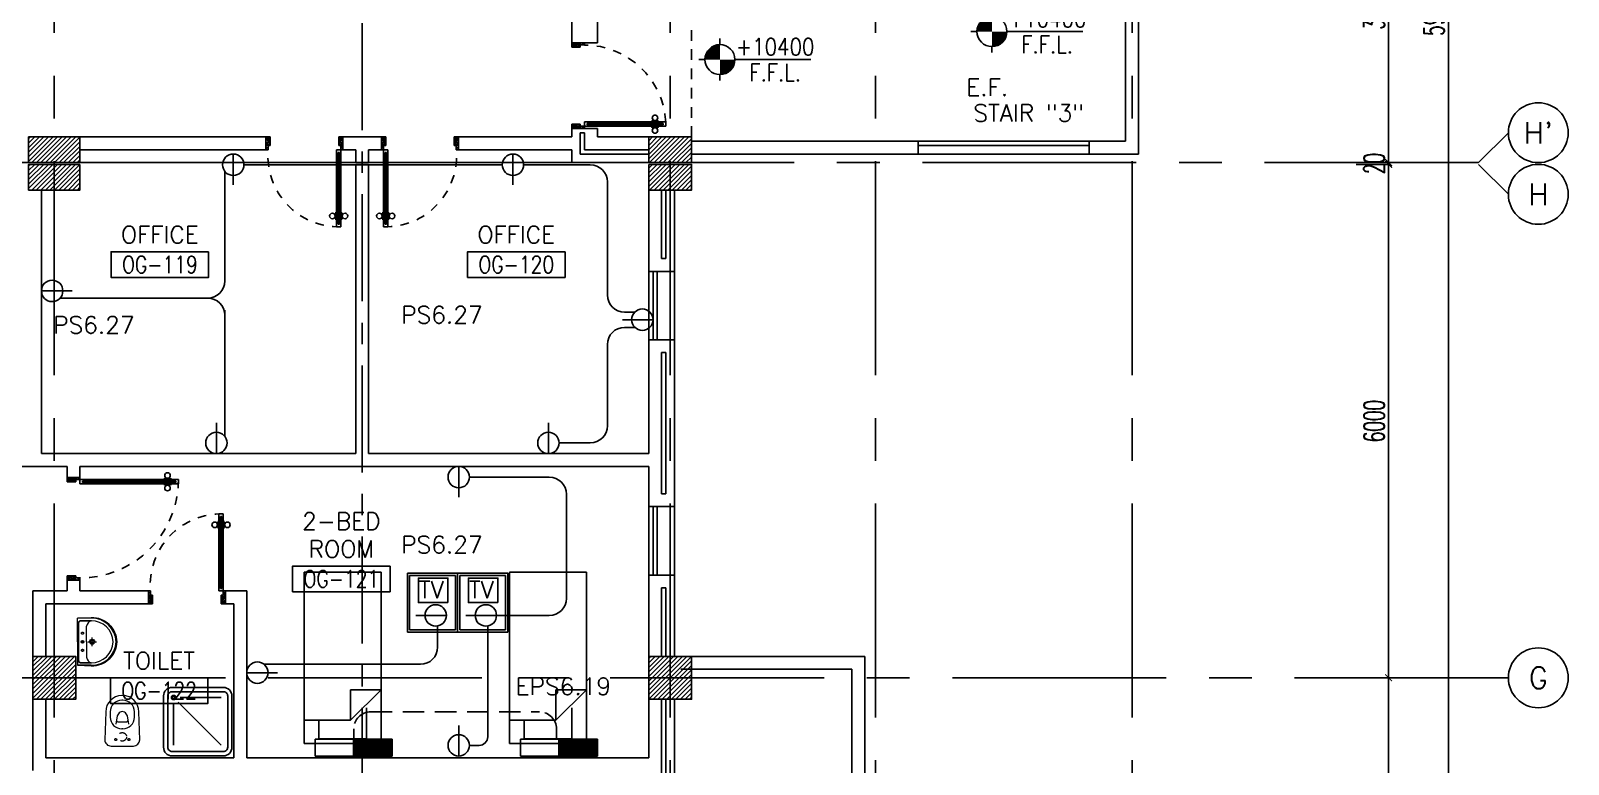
# Model space of a CAD drawing. Extents: x 0 to 93, y -1.5 to 78.
# Drawn here: x 75 to 92.97, y 25.99 to 34.56 of the extents above; entities that cross this region are included whole.
import ezdxf
from ezdxf.enums import TextEntityAlignment as Align

# ---------------------------------------------------------------- set-up
doc = ezdxf.new("R2010")
doc.units = 0
doc.header["$MEASUREMENT"] = 0
doc.header["$PDMODE"] = 34
for name, pattern in [('CENTER', [2, 1.25, -0.25, 0.25, -0.25]), ('CENTERX2', [4, 2.5, -0.5, 0.5, -0.5]), ('DASHED', [0.75, 0.5, -0.25]), ('HIDDEN', [0.375, 0.25, -0.125]), ('HIDDEN2', [0.1875, 0.125, -0.0625])]:
    doc.linetypes.add(name, pattern=pattern)
doc.layers.get('0').update_dxf_attribs({"color": 11, "linetype": 'CONTINUOUS'})
doc.layers.get('DEFPOINTS').update_dxf_attribs({"color": 11, "linetype": 'CONTINUOUS'})
for name, color, linetype in [('AX-CR', 11, 'CONTINUOUS'), ('AX-DIM', 11, 'CONTINUOUS'), ('AX-TXT', 11, 'CONTINUOUS'), ('AXES', 11, 'CENTERX2'), ('AXES1', 11, 'CENTER'), ('COL', 11, 'CONTINUOUS'), ('DOOR', 11, 'CONTINUOUS'), ('E-CLINE', 4, 'CONTINUOUS'), ('E-HLINE', 4, 'HIDDEN'), ('E-SOCKETS', 4, 'CONTINUOUS'), ('E-TEXT', 4, 'CONTINUOUS'), ('EJ', 11, 'CONTINUOUS'), ('FIX', 11, 'CONTINUOUS'), ('FUR', 11, 'CONTINUOUS'), ('HAT', 11, 'CONTINUOUS'), ('INSUL', 11, 'CONTINUOUS'), ('LEV-PL', 11, 'CONTINUOUS'), ('PROJ-L', 11, 'CONTINUOUS'), ('RM-BOX', 11, 'CONTINUOUS'), ('RM-NAME', 11, 'CONTINUOUS'), ('RM-NO', 11, 'CONTINUOUS'), ('ROOF', 11, 'CONTINUOUS'), ('STR', 11, 'CONTINUOUS'), ('WALL', 11, 'CONTINUOUS'), ('WIN', 11, 'CONTINUOUS')]:
    doc.layers.add(name, color=color, linetype=linetype)
doc.styles.add('ROMANS', font='ROMANS.shx', dxfattribs={"width": 0.6})
doc.styles.add('S', font='ROMANS.SHX')
doc.dimstyles.new('DIM-OUT', dxfattribs={"dimscale": 0, "dimtxt": 0.24, "dimasz": 0.08, "dimexe": 0.02, "dimexo": 0.02, "dimgap": 0.05, "dimtad": 1, "dimdec": 0, "dimlfac": 1000, "dimzin": 0, "dimdsep": 46, "dimtxsty": 'ROMANS', "dimblk1": 'ARCHTICK', "dimblk2": 'ARCHTICK', "dimsah": 1, "dimcen": 0.01, "dimdle": 0.08, "dimclrd": 7, "dimclre": 7, "dimclrt": 2, "dimadec": 0, "dimazin": 0, "dimtp": 2, "dimtm": 2, "dimtfac": 0.114286, "dimtdec": 0, "dimtix": 1, "dimtmove": 2, "dimatfit": 3, "dimldrblk": 'ARCHTICK', "dimfxl": 0, "dimtolj": 1, "dimtzin": 0, "dimarcsym": 0})

# ---------------------------------------------------------------- blocks, each defined once
blk = doc.blocks.new('_ARCHTICK')
at = {"color": 0, "linetype": 'ByBlock', "const_width": 0.15}
blk.add_lwpolyline([(-0.5, -0.5), (0.5, 0.5)], dxfattribs=at)
blk = doc.blocks.new('*D173')
at = {"layer": 'AX-DIM', "color": 7, "lineweight": -2}
for p, q in [((90.872, 33.02), (90.872, 33.1)), ((90.492, 33.02), (90.892, 33.02)), ((90.492, 33), (90.892, 33)), ((90.872, 33.02), (90.872, 33)), ((90.872, 33), (90.872, 32.92))]:
    blk.add_line(p, q, dxfattribs=at)
at = {"layer": 'DEFPOINTS', "color": 0}
for p in [(90.472, 33.02), (90.472, 33), (90.872, 33)]:
    blk.add_point(p, dxfattribs=at)
at = {"layer": 'AX-DIM', "color": 7, "lineweight": -2, "xscale": 0.08, "yscale": 0.08, "zscale": 0.08}
for p, rotation in [((90.872, 33.02), 270), ((90.872, 33), 90)]:
    blk.add_blockref('_ARCHTICK', p, dxfattribs=dict(at, rotation=rotation))
at = {"layer": 'AX-DIM', "color": 2, "insert": (90.702, 33.01), "char_height": 0.24, "attachment_point": 5, "rotation": 90, "style": 'ROMANS'}
blk.add_mtext('\\A1;20', dxfattribs=at)
blk = doc.blocks.new('*D172')
at = {"layer": 'AX-DIM', "color": 7, "lineweight": -2}
for p, q in [((90.872, 36.7), (90.872, 32.94)), ((90.492, 36.62), (90.892, 36.62)), ((90.492, 33.02), (90.892, 33.02))]:
    blk.add_line(p, q, dxfattribs=at)
at = {"layer": 'DEFPOINTS', "color": 0}
for p in [(90.472, 36.62), (90.472, 33.02), (90.872, 33.02)]:
    blk.add_point(p, dxfattribs=at)
at = {"layer": 'AX-DIM', "color": 7, "lineweight": -2, "xscale": 0.08, "yscale": 0.08, "zscale": 0.08}
for p, rotation in [((90.872, 36.62), 90), ((90.872, 33.02), 270)]:
    blk.add_blockref('_ARCHTICK', p, dxfattribs=dict(at, rotation=rotation))
at = {"layer": 'AX-DIM', "color": 2, "insert": (90.702, 34.82), "char_height": 0.24, "attachment_point": 5, "rotation": 90, "style": 'ROMANS'}
blk.add_mtext('\\A1;3600', dxfattribs=at)
blk = doc.blocks.new('*D171')
at = {"layer": 'AX-DIM', "color": 7, "lineweight": -2}
for p, q in [((90.872, 33.08), (90.872, 26.92)), ((90.492, 33), (90.892, 33)), ((90.492, 27), (90.892, 27))]:
    blk.add_line(p, q, dxfattribs=at)
at = {"layer": 'DEFPOINTS', "color": 0}
for p in [(90.472, 33), (90.472, 27), (90.872, 27)]:
    blk.add_point(p, dxfattribs=at)
at = {"layer": 'AX-DIM', "color": 7, "lineweight": -2, "xscale": 0.08, "yscale": 0.08, "zscale": 0.08}
for p, rotation in [((90.872, 33), 90), ((90.872, 27), 270)]:
    blk.add_blockref('_ARCHTICK', p, dxfattribs=dict(at, rotation=rotation))
at = {"layer": 'AX-DIM', "color": 2, "insert": (90.702, 30), "char_height": 0.24, "attachment_point": 5, "rotation": 90, "style": 'ROMANS'}
blk.add_mtext('\\A1;6000', dxfattribs=at)
blk = doc.blocks.new('*D168')
at = {"layer": 'AX-DIM', "color": 7, "lineweight": -2}
for p, q in [((90.492, 27), (90.892, 27)), ((90.872, 27.08), (90.872, 19.72)), ((90.492, 19.8), (90.892, 19.8))]:
    blk.add_line(p, q, dxfattribs=at)
at = {"layer": 'DEFPOINTS', "color": 0}
for p in [(90.472, 27), (90.472, 19.8), (90.872, 19.8)]:
    blk.add_point(p, dxfattribs=at)
at = {"layer": 'AX-DIM', "color": 7, "lineweight": -2, "xscale": 0.08, "yscale": 0.08, "zscale": 0.08}
for p, rotation in [((90.872, 27), 90), ((90.872, 19.8), 270)]:
    blk.add_blockref('_ARCHTICK', p, dxfattribs=dict(at, rotation=rotation))
at = {"layer": 'AX-DIM', "color": 2, "insert": (90.702, 23.4), "char_height": 0.24, "attachment_point": 5, "rotation": 90, "style": 'ROMANS'}
blk.add_mtext('\\A1;7200', dxfattribs=at)
blk = doc.blocks.new('*D162')
at = {"layer": 'AX-DIM', "color": 7, "lineweight": -2}
for p, q in [((91.572, 64.55), (91.572, 5.07)), ((82.742, 64.47), (91.592, 64.47)), ((82.742, 5.15), (91.592, 5.15))]:
    blk.add_line(p, q, dxfattribs=at)
at = {"layer": 'DEFPOINTS', "color": 0}
for p in [(82.722, 64.47), (82.722, 5.15), (91.572, 5.15)]:
    blk.add_point(p, dxfattribs=at)
at = {"layer": 'AX-DIM', "color": 7, "lineweight": -2, "xscale": 0.08, "yscale": 0.08, "zscale": 0.08}
for p, rotation in [((91.572, 64.47), 90), ((91.572, 5.15), 270)]:
    blk.add_blockref('_ARCHTICK', p, dxfattribs=dict(at, rotation=rotation))
at = {"layer": 'AX-DIM', "color": 2, "insert": (91.402, 34.81), "char_height": 0.24, "attachment_point": 5, "rotation": 90, "style": 'ROMANS'}
blk.add_mtext('\\A1;59320', dxfattribs=at)
blk = doc.blocks.new('LEV1')
at = {"layer": 'LEV-PL'}
for p, q in [((0, 245), (0, 175)), ((-175, 0), (-245, 0)), ((175, 0), (1061, 0)), ((0, -175), (0, -245))]:
    blk.add_line(p, q, dxfattribs=at)
at = {"layer": 'LEV-PL', "const_width": 175}
for points in [[(-88, 0, -0.414214), (0, 88, -1)], [(88, 0, -0.414214), (0, -88, -1)]]:
    blk.add_lwpolyline(points, format="xyb", dxfattribs=at)
at = {"layer": 'LEV-PL'}
blk.add_circle((0, 0), 175, dxfattribs=at)
at = {"layer": 'LEV-PL', "color": 4, "style": 'S', "width": 0.85}
for tag, p in [('+0000', (646, 50)), ('F.F.L.', (646, -250))]:
    blk.add_attdef(tag, text='', height=200, dxfattribs=at).set_placement(p, align=Align.CENTER)
blk = doc.blocks.new('SHR1')
at = {"layer": 'FIX'}
for p, q in [((-196, 196), (-700, 700)), ((-143, 218), (-143, 700)), ((-218, 143), (-700, 143))]:
    blk.add_line(p, q, dxfattribs=at)
for points in [[(-825, 125), (-825, 725, -0.414214), (-725, 825), (-125, 825, -0.414214), (-25, 725), (-25, 125, -0.414214), (-125, 25), (-725, 25, -0.414214)], [(-775, 125), (-775, 725, -0.414214), (-725, 775), (-125, 775, -0.414214), (-75, 725), (-75, 125, -0.414214), (-125, 75), (-725, 75, -0.414214)]]:
    blk.add_lwpolyline(points, format="xyb", close=True, dxfattribs=at)
for radius in [25, 15]:
    blk.add_circle((-143, 143), radius, dxfattribs=at)
blk = doc.blocks.new('WC1')
at = {"layer": 'FIX', "lineweight": 20}
for p, q in [((-210, 204), (-538, 194)), ((-727, 5), (-727, -5)), ((-674, 5), (-674, -5)), ((-534, 24), (-540, 0)), ((-540, 0), (-534, -24)), ((-475, 141), (-538, 141)), ((-395, 76), (-490, 60)), ((-339, 5), (-339, -5)), ((-137, 0), (-137, 131)), ((-137, -131), (-137, 0)), ((-538, -141), (-475, -141)), ((-490, -60), (-395, -76)), ((-538, -194), (-210, -204)), ((-213, -204), (-210, -204))]:
    blk.add_line(p, q, dxfattribs=at)
at = {"layer": 'FIX', "linetype": 'Continuous', "lineweight": 20}
blk.add_line((-420, -47), (-420, 45), dxfattribs=at)
at = {"layer": 'FIX', "linetype": 'HIDDEN2', "lineweight": 20, "ltscale": 0.3}
blk.add_circle((-245, 0), 49.8, dxfattribs=at)
at = {"layer": 'FIX', "linetype": 'HIDDEN', "lineweight": 20, "ltscale": 0.05}
for centre in [(-213, 78), (-213, -77)]:
    blk.add_circle(centre, 11.6, dxfattribs=at)
at = {"layer": 'FIX', "lineweight": 20}
for centre, radius, start, end in [((-538, 5), 189, 90, 180), ((-210, 131), 73, 360, 90), ((-538, 5), 136, 90, 180), ((-473, -7), 68.2, 128.9242, 152.8468), ((-464, -18), 82, 108.496, 128.9242), ((-475, 5), 136, 360, 90), ((-538, -5), 189, 180, 270), ((-538, -5), 136, 180, 270), ((-473, 7), 68.2, 207.1532, 231.0758), ((-464, 18), 82, 231.0758, 251.504), ((-475, -5), 136, 270, 0), ((-210, -131), 73, 270, 0)]:
    blk.add_arc(centre, radius, start, end, dxfattribs=at)
at = {"layer": 'FIX', "linetype": 'Continuous', "lineweight": 20}
for centre, start, end in [((-443, 46), 357.6662, 91.6121), ((-442, -46), 268.3879, 2.3338)]:
    blk.add_arc(centre, 22.3, start, end, dxfattribs=at)
blk = doc.blocks.new('LAV1')
at = {"layer": 'FIX', "linetype": 'ByBlock', "ltscale": 0.3}
for p, q in [((-280, 210), (-275, 50)), ((-245, 210), (-245, 85)), ((245, 210), (245, 85)), ((280, 210), (275, 50)), ((0, 60), (-220, 60)), ((0, 60), (220, 60))]:
    blk.add_line(p, q, dxfattribs=at)
at = {"layer": 'FIX', "linetype": 'Continuous', "lineweight": 20}
for p, q in [((-275, 210), (-275, 50)), ((275, 210), (275, 50)), ((0, 50), (-275, 50)), ((0, 50), (-252, 50)), ((0, 155), (-181, 155)), ((0, 155), (181, 155)), ((0, 50), (275, 50)), ((0, 50), (252, 50))]:
    blk.add_line(p, q, dxfattribs=at)
at = {"layer": 'FIX', "linetype": 'DASHED', "lineweight": 20, "ltscale": 0.05}
for p, q in [((50, 220), (-50, 220)), ((0, 170), (0, 270)), ((0, 170), (0, 270))]:
    blk.add_line(p, q, dxfattribs=at)
at = {"layer": 'FIX', "lineweight": 20}
for p, q in [((16, 107), (-15, 107)), ((0, 92), (0, 123))]:
    blk.add_line(p, q, dxfattribs=at)
for centre, radius in [((0, 220), 29.5), ((0, 220), 22.5), ((0, 107), 15.5)]:
    blk.add_circle(centre, radius, dxfattribs=at)
at = {"layer": 'FIX', "linetype": 'HIDDEN', "lineweight": 20, "ltscale": 0.05}
for centre in [(-100, 107), (100, 107)]:
    blk.add_circle(centre, 12.4, dxfattribs=at)
at = {"layer": 'FIX', "linetype": 'ByBlock', "ltscale": 0.3}
for centre, radius, start, end in [((7, 220), 287, 91.3776, 182.0064), ((-7, 220), 287, 357.9936, 88.6224), ((-220, 85), 24.9, 179.7021, 269.9486), ((220, 85), 24.9, 270.0514, 0.2979)]:
    blk.add_arc(centre, radius, start, end, dxfattribs=at)
at = {"layer": 'FIX', "linetype": 'Continuous', "lineweight": 20}
for centre, radius, start, end in [((8, 217), 283, 91.6988, 181.351), ((8, 212), 253, 91.7328, 180.4884), ((-8, 217), 283, 358.649, 88.3012), ((-8, 212), 253, 359.5116, 88.2672), ((-179, 222), 66.9, 190.2006, 268.0786), ((179, 222), 66.9, 271.9214, 349.7994)]:
    blk.add_arc(centre, radius, start, end, dxfattribs=at)
blk = doc.blocks.new('DOOR90')
at = {"layer": 'DOOR', "linetype": 'ByBlock'}
for p, q in [((0, 0), (-150, 0)), ((-200, -25), (-1000, -25)), ((-200, -42), (-1000, -42)), ((-200, -58), (-1000, -58)), ((-1000, -75), (-200, -75))]:
    blk.add_line(p, q, dxfattribs=at)
at = {"layer": 'DOOR', "color": 0, "linetype": 'ByBlock'}
for p, q in [((-150, 0), (-150, -25)), ((-150, 0), (0, 0)), ((0, -50), (0, 0)), ((-1050, -25), (-1050, -75)), ((-1050, -75), (-1050, -25)), ((-1000, -25), (-1050, -25)), ((-1000, -75), (-1050, -75)), ((-1020, -42), (-1020, -58)), ((-1000, -42), (-1020, -42)), ((-1000, -58), (-1020, -58)), ((-1000, -25), (-1000, -42)), ((-1000, -58), (-1000, -75)), ((-968, -25), (-968, -18)), ((-878, -18), (-968, -18)), ((-968, -75), (-968, -82)), ((-878, -82), (-968, -82)), ((-955, -18), (-955, -9)), ((-955, -9), (-890, -9)), ((-955, -18), (-890, -18)), ((-955, -82), (-955, -91)), ((-955, -82), (-890, -82)), ((-955, -91), (-890, -91)), ((-890, -18), (-890, -9)), ((-890, -82), (-890, -91)), ((-878, -25), (-878, -18)), ((-878, -75), (-878, -82)), ((-200, -42), (-200, -25)), ((-200, -25), (-150, -25)), ((-180, -42), (-200, -42)), ((-200, -75), (-200, -58)), ((-200, -58), (-180, -58)), ((-150, -75), (-200, -75)), ((-180, -58), (-180, -42)), ((-150, -75), (-150, -25)), ((-150, -25), (-100, -25)), ((-100, -25), (-100, -50)), ((-100, -50), (0, -50)), ((-150, -900), (-150, -875)), ((-150, -875), (-100, -875)), ((-100, -850), (0, -850)), ((-100, -875), (-100, -850)), ((0, -850), (0, -900)), ((0, -900), (-150, -900)), ((-150, -900), (0, -900))]:
    blk.add_line(p, q, dxfattribs=at)
at = {"layer": 'DOOR', "color": 9, "linetype": 'ByBlock'}
for p, q in [((0, -50), (-114, 0)), ((0, -50), (-40, 0)), ((0, -50), (-100, -37)), ((0, -850), (-114, -900)), ((0, -850), (-100, -863)), ((0, -850), (-40, -900))]:
    blk.add_line(p, q, dxfattribs=at)
at = {"layer": 'DOOR', "color": 0, "linetype": 'ByBlock'}
for centre in [(-923, 24), (-923, -124)]:
    blk.add_circle(centre, 32.4, dxfattribs=at)
at = {"layer": 'DOOR', "color": 9, "linetype": 'ByBlock'}
for centre, radius, start, end in [((0, -50), 74.4, 137.7764, 180), ((0, -50), 54.4, 113.2074, 180), ((0, -50), 154, 161.1053, 166.2858), ((0, -50), 134, 158.1598, 169.28), ((0, -50), 114, 154.0838, 167.3774), ((0, -50), 94.4, 148.0182, 180), ((0, -50), 34.4, 90, 180), ((0, -50), 14.4, 90, 180), ((0, -850), 154, 193.7142, 198.8947), ((0, -850), 134, 190.72, 201.8402), ((0, -850), 94.4, 180, 211.9818), ((0, -850), 74.4, 180, 222.2236), ((0, -850), 54.4, 180, 246.7926), ((0, -850), 34.4, 180, 270), ((0, -850), 14.4, 180, 270)]:
    blk.add_arc(centre, radius, start, end, dxfattribs=at)
at = {"layer": 'DOOR', "linetype": 'HIDDEN', "ltscale": 0.5}
blk.add_arc((-222, -50), 828, 178.2701, 275.003, dxfattribs=at)
blk = doc.blocks.new('*X106')
at = {"color": 0}
for p, q in [((253128, 139850), (253628, 140350)), ((253129, 139903), (253575, 140350)), ((253129, 139956), (253522, 140350)), ((253129, 140009), (253469, 140350)), ((253129, 140062), (253416, 140350)), ((253129, 140115), (253363, 140350)), ((253129, 140168), (253310, 140350)), ((253129, 140221), (253257, 140350)), ((253129, 140274), (253204, 140350)), ((253129, 140327), (253151, 140350)), ((253181, 139850), (253629, 140297)), ((253234, 139850), (253629, 140244)), ((253287, 139850), (253629, 140191)), ((253340, 139850), (253629, 140138)), ((253393, 139850), (253629, 140085)), ((253446, 139850), (253629, 140032)), ((253499, 139850), (253629, 139979)), ((253553, 139850), (253629, 139926)), ((253606, 139850), (253629, 139873))]:
    blk.add_line(p, q, dxfattribs=at)
blk = doc.blocks.new('COL50')
at = {"layer": 'COL'}
blk.add_lwpolyline([(-250, 250), (-250, -250), (250, -250), (250, 250)], close=True, dxfattribs=at)
blk = doc.blocks.new('AH20A')
at = {"layer": 'FUR'}
for p, q in [((0, 0.5), (0, -0.5)), ((1, 0.5), (0, 0.5)), ((0.1358, 0.5), (0.1358, -0.0987)), ((1, -0.5), (1, 0.5)), ((0.1358, 0.3112), (0.0277, 0.3112)), ((0.0277, 0.3112), (0.0277, -0.3087)), ((0.1358, -0.0987), (0.3125, -0.5)), ((0.1358, -0.0987), (0.3125, -0.0987)), ((0.3125, -0.5), (0.3125, -0.0987)), ((0.0277, -0.3087), (0.2076, -0.3087)), ((0, -0.5), (1, -0.5))]:
    blk.add_line(p, q, dxfattribs=at)
blk = doc.blocks.new('RM1')
at = {"layer": 'RM-BOX'}
blk.add_lwpolyline([(570, -200), (-570, -200), (-570, -500), (570, -500)], close=True, dxfattribs=at)
at = {"layer": 'RM-NAME', "style": 'ROMANS'}
for tag, p in [('ROOMNAME1', (0, 324)), ('ROOMNAME2', (0, 0))]:
    blk.add_attdef(tag, text='', height=200, dxfattribs=at).set_placement(p, align=Align.MIDDLE)
at = {"layer": 'RM-NO', "style": 'ROMANS', "width": 0.8}
blk.add_attdef('ROOMNO', text='', height=200, dxfattribs=at).set_placement((0, -350), align=Align.MIDDLE)
blk = doc.blocks.new('C5')
at = {"layer": 'HAT', "linetype": 'ByBlock'}
h = blk.add_hatch(dxfattribs=at)
h.set_pattern_fill('ANSI31', color=256, scale=300, style=0)
h.set_pattern_definition([(45, (-223356.182, -51411.005), (-26.516504, 26.516504), [])])
h.paths.add_polyline_path([(300, 300), (0, 300), (0, 0), (300, 0)])
h.paths.add_polyline_path([(600, 300), (300, 300), (300, 0), (600, 0)])
at = {"layer": 'COL'}
blk.add_lwpolyline([(600, 300), (0, 300), (0, 0), (600, 0)], close=True, dxfattribs=at)
blk = doc.blocks.new('*X105')
at = {"color": 0}
for p, q in [((245929, 139863), (246416, 140350)), ((245929, 139916), (246363, 140350)), ((245929, 139969), (246310, 140350)), ((245929, 140022), (246257, 140350)), ((245929, 140075), (246204, 140350)), ((245929, 140128), (246151, 140350)), ((245929, 140181), (246098, 140350)), ((245929, 140234), (246045, 140350)), ((245929, 140287), (245991, 140350)), ((245929, 140340), (245938, 140350)), ((245969, 139850), (246429, 140310)), ((246022, 139850), (246429, 140256)), ((246075, 139850), (246429, 140203)), ((246128, 139850), (246429, 140150)), ((246181, 139850), (246429, 140097)), ((246234, 139850), (246429, 140044)), ((246287, 139850), (246429, 139991)), ((246340, 139850), (246429, 139938)), ((246393, 139850), (246429, 139885))]:
    blk.add_line(p, q, dxfattribs=at)
blk = doc.blocks.new('DOOR100')
at = {"layer": 'DOOR', "color": 0, "linetype": 'ByBlock'}
for p, q in [((-76, 1251), (-76, 1301)), ((-76, 1301), (-26, 1301)), ((-26, 1301), (-76, 1301)), ((-59, 1251), (-59, 1271)), ((-43, 1271), (-59, 1271)), ((-43, 1251), (-43, 1271)), ((-26, 1251), (-26, 1301)), ((-92, 1206), (-92, 1141)), ((-83, 1206), (-92, 1206)), ((-83, 1141), (-92, 1141)), ((-83, 1129), (-83, 1219)), ((-76, 1219), (-83, 1219)), ((-83, 1206), (-83, 1141)), ((-76, 1129), (-83, 1129)), ((-59, 1251), (-76, 1251)), ((-26, 1251), (-43, 1251)), ((-26, 1219), (-19, 1219)), ((-26, 1129), (-19, 1129)), ((-19, 1129), (-19, 1219)), ((-19, 1206), (-19, 1141)), ((-19, 1206), (-10, 1206)), ((-19, 1141), (-10, 1141)), ((-10, 1206), (-10, 1141)), ((-76, 200), (-59, 200)), ((-76, 150), (-76, 200)), ((-59, 200), (-59, 180)), ((-59, 180), (-43, 180)), ((-43, 200), (-26, 200)), ((-43, 180), (-43, 200)), ((-26, 200), (-26, 150)), ((-1201, 0), (-1201, 150)), ((-1201, 150), (-1176, 150)), ((-1201, 150), (-1201, 0)), ((-1151, 0), (-1201, 0)), ((-1176, 150), (-1176, 100)), ((-1176, 100), (-1151, 100)), ((-1151, 100), (-1151, 0)), ((-76, 150), (-26, 150)), ((-51, 100), (-51, 0)), ((-26, 100), (-51, 100)), ((-51, 0), (-1, 0)), ((-1, 150), (-26, 150)), ((-26, 150), (-26, 100)), ((-1, 150), (-1, 0))]:
    blk.add_line(p, q, dxfattribs=at)
at = {"layer": 'DOOR', "linetype": 'ByBlock'}
for p, q in [((-76, 1251), (-76, 200)), ((-59, 200), (-59, 1251)), ((-43, 200), (-43, 1251)), ((-26, 200), (-26, 1251))]:
    blk.add_line(p, q, dxfattribs=at)
at = {"layer": 'DOOR', "color": 9, "linetype": 'ByBlock'}
for p, q in [((-1151, 0), (-1201, 114)), ((-1151, 0), (-1201, 40)), ((-1151, 0), (-1164, 100)), ((-51, 0), (-1, 114)), ((-51, 0), (-38, 100)), ((-51, 0), (-1, 40))]:
    blk.add_line(p, q, dxfattribs=at)
at = {"layer": 'DOOR', "color": 0, "linetype": 'ByBlock'}
for centre in [(-125, 1174), (22, 1174)]:
    blk.add_circle(centre, 32.4, dxfattribs=at)
at = {"layer": 'DOOR', "linetype": 'HIDDEN', "ltscale": 0.5}
blk.add_arc((-27, 152), 1149, 89.961, 180.0931, dxfattribs=at)
at = {"layer": 'DOOR', "color": 9, "linetype": 'ByBlock'}
for centre, radius, start, end in [((-1151, 0), 154, 103.7142, 108.8947), ((-1151, 0), 134, 100.72, 111.8402), ((-1151, 0), 94.4, 90, 121.9818), ((-1151, 0), 74.4, 90, 132.2236), ((-1151, 0), 54.4, 90, 156.7926), ((-1151, 0), 34.4, 90, 180), ((-1151, 0), 14.4, 90, 180), ((-51, 0), 94.4, 58.0182, 90), ((-51, 0), 74.4, 47.7764, 90), ((-51, 0), 54.4, 23.2074, 90), ((-51, 0), 34.4, 0, 90), ((-51, 0), 14.4, 0, 90), ((-51, 0), 134, 68.1598, 79.28), ((-51, 0), 114, 64.0838, 77.3774), ((-51, 0), 154, 71.1053, 76.2858)]:
    blk.add_arc(centre, radius, start, end, dxfattribs=at)
blk = doc.blocks.new('DOOR-10')
at = {"layer": 'DOOR', "color": 0, "linetype": 'ByBlock'}
for p, q in [((-26, 1100), (-76, 1100)), ((-76, 1100), (-26, 1100)), ((-76, 1050), (-76, 1100)), ((-26, 1050), (-26, 1100)), ((-83, 1005), (-92, 1005)), ((-92, 1005), (-92, 940)), ((-83, 940), (-92, 940)), ((-76, 1018), (-83, 1018)), ((-83, 928), (-83, 1018)), ((-83, 1005), (-83, 940)), ((-76, 928), (-83, 928)), ((-59, 1050), (-76, 1050)), ((-43, 1070), (-59, 1070)), ((-59, 1050), (-59, 1070)), ((-43, 1050), (-43, 1070)), ((-26, 1050), (-43, 1050)), ((-26, 1018), (-18, 1018)), ((-26, 928), (-18, 928)), ((-18, 928), (-18, 1018)), ((-18, 1005), (-9, 1005)), ((-18, 1005), (-18, 940)), ((-18, 940), (-9, 940)), ((-9, 1005), (-9, 940)), ((-76, 200), (-59, 200)), ((-76, 150), (-76, 200)), ((-59, 200), (-59, 180)), ((-59, 180), (-43, 180)), ((-43, 200), (-26, 200)), ((-43, 180), (-43, 200)), ((-26, 200), (-26, 150)), ((-1001, 0), (-1001, 150)), ((-1001, 150), (-976, 150)), ((-1001, 150), (-1001, 0)), ((-951, 0), (-1001, 0)), ((-976, 150), (-976, 100)), ((-976, 100), (-951, 100)), ((-951, 100), (-951, 0)), ((-76, 150), (-26, 150)), ((-51, 100), (-51, 0)), ((-26, 100), (-51, 100)), ((-51, 0), (-1, 0)), ((-1, 150), (-26, 150)), ((-26, 150), (-26, 100))]:
    blk.add_line(p, q, dxfattribs=at)
at = {"layer": 'DOOR', "linetype": 'ByBlock'}
for p, q in [((-76, 1050), (-76, 200)), ((-59, 200), (-59, 1050)), ((-43, 200), (-43, 1050)), ((-26, 200), (-26, 1050))]:
    blk.add_line(p, q, dxfattribs=at)
at = {"layer": 'DOOR', "color": 9, "linetype": 'ByBlock'}
for p, q in [((-951, 0), (-1001, 114)), ((-951, 0), (-1001, 40)), ((-951, 0), (-964, 100)), ((-51, 0), (-1, 114)), ((-51, 0), (-37, 100)), ((-51, 0), (-1, 40)), ((-1, 0), (-1, 150))]:
    blk.add_line(p, q, dxfattribs=at)
at = {"layer": 'DOOR', "color": 0, "linetype": 'ByBlock'}
for centre in [(-124, 973), (23, 973)]:
    blk.add_circle(centre, 32.4, dxfattribs=at)
at = {"layer": 'DOOR', "linetype": 'HIDDEN', "ltscale": 0.5}
blk.add_arc((-23, 149), 952, 93.1482, 179.9482, dxfattribs=at)
at = {"layer": 'DOOR', "color": 9, "linetype": 'ByBlock'}
for centre, radius, start, end in [((-951, 0), 154, 103.7142, 108.8947), ((-951, 0), 134, 100.72, 111.8402), ((-951, 0), 94.4, 90, 121.9818), ((-951, 0), 74.4, 90, 132.2236), ((-951, 0), 54.4, 90, 156.7926), ((-951, 0), 34.4, 90, 180), ((-951, 0), 14.4, 90, 180), ((-51, 0), 94.4, 58.0182, 90), ((-51, 0), 74.4, 47.7764, 90), ((-51, 0), 54.4, 23.2074, 90), ((-51, 0), 34.4, 0, 90), ((-51, 0), 14.4, 0, 90), ((-51, 0), 134, 68.1598, 79.28), ((-51, 0), 114, 64.0838, 77.3774), ((-51, 0), 154, 71.1053, 76.2858)]:
    blk.add_arc(centre, radius, start, end, dxfattribs=at)
blk = doc.blocks.new('AXR')
at = {"layer": 'AX-CR'}
blk.add_circle((350, 0), 350, dxfattribs=at)
at = {"layer": 'AX-TXT', "style": 'ROMANS'}
blk.add_attdef('AX', text='', height=250, dxfattribs=at).set_placement((350, 0), align=Align.MIDDLE)
blk = doc.blocks.new('BHU')
at = {"color": 8}
for p, q in [((0, -311), (145, 1)), ((0, -340), (159, 1)), ((0, -370), (173, 1)), ((0, -399), (187, 1)), ((0, -281), (132, 1)), ((0, -251), (118, 1)), ((0, -15), (7, 1)), ((0, -44), (21, 1)), ((0, -74), (35, 1)), ((0, -104), (49, 1)), ((0, -133), (63, 1)), ((0, -163), (76, 1)), ((0, -192), (90, 1)), ((0, -222), (104, 1)), ((0, -429), (199, -1)), ((4, -450), (199, -31)), ((18, -450), (199, -61)), ((32, -450), (199, -90)), ((45, -450), (199, -120)), ((59, -450), (199, -149)), ((73, -450), (199, -179)), ((87, -450), (199, -208)), ((101, -450), (199, -238)), ((114, -450), (199, -268)), ((128, -450), (199, -297)), ((142, -450), (199, -327)), ((156, -450), (199, -356)), ((169, -450), (199, -386)), ((183, -450), (199, -416)), ((197, -450), (199, -445))]:
    blk.add_line(p, q, dxfattribs=at)
at = {"layer": 'E-SOCKETS'}
for p, q in [((0, 450), (199, 450)), ((0, -450), (0, 450)), ((199, 450), (199, -450))]:
    blk.add_line(p, q, dxfattribs=at)
at = {"layer": 'E-SOCKETS', "color": 4}
for p, q in [((0, 1), (199, 1)), ((0, -450), (199, -450))]:
    blk.add_line(p, q, dxfattribs=at)

msp = doc.modelspace()

# ---------------------------------------------------------------- hatches: boundary and pattern name
at = {"layer": 'HAT'}
h = msp.add_hatch(dxfattribs=at)
h.set_pattern_fill('ANSI31', color=256, scale=0.3, style=0)
h.set_pattern_definition([(45, (-250.46453, -18.071005), (-0.0265165043, 0.0265165043), [])])
h.paths.add_polyline_path([(82.4717, 33.32), (82.2217, 33.32), (82.2217, 33.02), (82.4717, 33.02)])
h.paths.add_polyline_path([(82.7217, 33.32), (82.4717, 33.32), (82.4717, 33.02), (82.7217, 33.02)])
h = msp.add_hatch(dxfattribs=at)
h.set_pattern_fill('ANSI31', color=256, scale=0.3, style=0)
h.set_pattern_definition([(45, (-250.46453, -18.391005), (-0.0265165043, 0.0265165043), [])])
h.paths.add_polyline_path([(82.4717, 33), (82.2217, 33), (82.2217, 32.7), (82.4717, 32.7)])
h.paths.add_polyline_path([(82.7217, 33), (82.4717, 33), (82.4717, 32.7), (82.7217, 32.7)])

# ---------------------------------------------------------------- linework, layer by layer
at = {"layer": 'AXES'}
for p, q in [((75.2717, -1.4643), (75.2717, 77.3484)), ((82.4717, -1.4643), (82.4717, 77.3484)), ((84.8717, -1.4643), (84.8717, 77.3484)), ((87.8717, -1.4643), (87.8717, 77.3484)), ((91.9217, 33.02), (92.2717, 33.37)), ((91.9217, 33.02), (24.2317, 33.02)), ((91.9217, 33), (92.2717, 32.65)), ((92.2717, 27), (24.2317, 27))]:
    msp.add_line(p, q, dxfattribs=at)
at = {"layer": 'AXES1'}
msp.add_line((78.8717, 5.4), (78.8717, 64.22), dxfattribs=at)
at = {"layer": 'COL'}
for points in [[(82.2217, 33.32), (82.7217, 33.32), (82.7217, 33.02), (82.2217, 33.02)], [(82.2217, 33), (82.7217, 33), (82.7217, 32.7), (82.2217, 32.7)]]:
    msp.add_lwpolyline(points, close=True, dxfattribs=at)
at = {"layer": 'E-CLINE', "color": 4}
for p, q in [((77.2639, 32.9195), (77.2639, 31.6382)), ((75.3398, 31.4382), (77.0639, 31.4382)), ((77.2639, 29.824), (77.2639, 31.2975)), ((80.4189, 27.7286), (81.0591, 27.7286)), ((79.753, 27.6056), (79.753, 27.3575)), ((80.3389, 27.6056), (80.3389, 26.31))]:
    msp.add_line(p, q, dxfattribs=at)
at = {"layer": 'E-CLINE', "color": 4, "linetype": 'Continuous'}
msp.add_line((80.5092, 32.995), (77.4885, 32.995), dxfattribs=at)
at = {"layer": 'E-CLINE', "color": 4, "linetype": 'ByBlock'}
for p, q in [((80.7592, 32.995), (81.5377, 32.995)), ((81.7377, 32.795), (81.7377, 31.4746)), ((82.0595, 31.2746), (81.9377, 31.2746)), ((82.0595, 31.0954), (81.9377, 31.0954)), ((81.7377, 30.8954), (81.7377, 29.945)), ((81.1742, 29.745), (81.5377, 29.745)), ((80.125, 29.345), (81.0591, 29.345)), ((81.2591, 27.9286), (81.2591, 29.145)), ((77.7248, 27.1575), (79.553, 27.1575)), ((80.125, 26.21), (80.2389, 26.21))]:
    msp.add_line(p, q, dxfattribs=at)
for centre, radius, start, end in [((81.5377, 32.795), 0.2, 0, 90), ((81.9377, 31.4746), 0.2, 180, 270), ((81.9377, 30.8954), 0.2, 90, 180), ((81.5377, 29.945), 0.2, 270, 0), ((81.0591, 29.145), 0.2, 0, 90), ((81.0591, 27.9286), 0.2, 270, 0), ((79.553, 27.3575), 0.2, 270, 0), ((80.2389, 26.31), 0.1, 270, 0)]:
    msp.add_arc(centre, radius, start, end, dxfattribs=at)
at = {"layer": 'E-CLINE', "color": 4}
for centre, start, end in [((77.0639, 31.6382), 270, 0), ((77.0639, 31.2382), 0, 90)]:
    msp.add_arc(centre, 0.2, start, end, dxfattribs=at)
at = {"layer": 'E-HLINE', "color": 4, "linetype": 'HIDDEN'}
for p, q in [((78.9725, 26.6025), (80.9426, 26.6025)), ((78.7725, 26.2844), (78.7725, 26.4025)), ((81.1426, 26.2844), (81.1426, 26.4025))]:
    msp.add_line(p, q, dxfattribs=at)
for centre, start, end in [((78.9725, 26.4025), 90, 180), ((80.9426, 26.4025), 0, 90)]:
    msp.add_arc(centre, 0.2, start, end, dxfattribs=at)
at = {"layer": 'E-SOCKETS'}
for p, q in [((77.3635, 33.12), (77.3635, 32.7617)), ((80.6342, 33.12), (80.6342, 32.7617)), ((75.1217, 31.5216), (75.48, 31.5216)), ((82.2717, 31.185), (81.9133, 31.185)), ((77.167, 29.62), (77.167, 29.9783)), ((81.0492, 29.62), (81.0492, 29.9783)), ((80, 29.47), (80, 29.1117)), ((79.987, 28.2224), (79.4011, 28.2224)), ((79.4011, 28.2224), (79.4011, 27.535)), ((80.5729, 28.2224), (79.987, 28.2224)), ((79.987, 28.2224), (79.987, 27.535)), ((79.987, 27.535), (79.987, 28.2224)), ((80.5729, 27.535), (80.5729, 28.2224)), ((79.8562, 27.7286), (79.4979, 27.7286)), ((80.4422, 27.7286), (80.0838, 27.7286)), ((79.4011, 27.535), (79.987, 27.535)), ((79.987, 27.535), (80.5729, 27.535)), ((77.5217, 27.06), (77.88, 27.06)), ((80, 26.085), (80, 26.4433))]:
    msp.add_line(p, q, dxfattribs=at)
at = {"layer": 'E-SOCKETS', "color": 8}
for p, q in [((79.962, 28.1974), (79.4261, 28.1974)), ((79.4261, 28.1974), (79.4261, 27.56)), ((79.962, 27.56), (79.962, 28.1974)), ((80.5479, 28.1974), (80.012, 28.1974)), ((80.012, 28.1974), (80.012, 27.56)), ((80.5479, 27.56), (80.5479, 28.1974)), ((79.4261, 27.56), (79.962, 27.56)), ((80.012, 27.56), (80.5479, 27.56))]:
    msp.add_line(p, q, dxfattribs=at)
at = {"layer": 'E-SOCKETS'}
for points in [[(79.8729, 27.8791), (79.8729, 28.1651), (79.5279, 28.1651), (79.5279, 27.8791)], [(80.4589, 27.8791), (80.4589, 28.1651), (80.1138, 28.1651), (80.1138, 27.8791)]]:
    msp.add_lwpolyline(points, close=True, dxfattribs=at)
for centre in [(77.3635, 32.995), (80.6342, 32.995), (75.2467, 31.5216), (82.1467, 31.185), (77.167, 29.745), (81.0492, 29.745), (80, 29.345), (79.7312, 27.7286), (80.3172, 27.7286), (77.6467, 27.06), (80, 26.21)]:
    msp.add_circle(centre, 0.125, dxfattribs=at)
at = {"layer": 'EJ'}
msp.add_line((82.2217, 33.02), (78.9467, 33.02), dxfattribs=at)
at = {"layer": 'INSUL'}
for p, q in [((81.4217, 33.37), (81.4717, 33.37)), ((81.4217, 33.12), (81.4217, 33.37)), ((81.4217, 33.37), (81.4717, 33.37)), ((81.4717, 33.17), (81.4717, 33.37)), ((82.2217, 33.12), (81.4217, 33.12)), ((82.2217, 33.17), (81.4717, 33.17)), ((82.3717, 32.7), (82.3717, 31.9)), ((82.4217, 32.7), (82.4217, 31.9)), ((82.4217, 31.9), (82.3717, 31.9)), ((82.4217, 30.8), (82.3717, 30.8)), ((82.3717, 30.8), (82.3717, 29.15)), ((82.4217, 30.8), (82.4217, 29.15)), ((82.4217, 29.15), (82.3717, 29.15)), ((82.4217, 28.05), (82.3717, 28.05)), ((82.3717, 27.25), (82.3717, 28.05)), ((82.4217, 27.25), (82.4217, 28.05)), ((82.3717, 26.75), (82.3717, 23.95)), ((82.4217, 26.75), (82.4217, 23.95))]:
    msp.add_line(p, q, dxfattribs=at)
at = {"layer": 'PROJ-L', "linetype": 'Continuous'}
for p, q in [((84.7474, 27.25), (82.5974, 27.25)), ((84.7474, 27.25), (84.7474, 19.55)), ((84.5974, 27.1), (82.5974, 27.1)), ((84.5974, 27.1), (84.5974, 19.7))]:
    msp.add_line(p, q, dxfattribs=at)
at = {"layer": 'ROOF'}
for p, q in [((85.3717, 33.27), (82.7217, 33.27)), ((87.9467, 33.12), (82.7217, 33.12)), ((49.9474, 33.02), (82.5974, 33.02))]:
    msp.add_line(p, q, dxfattribs=at)
at = {"layer": 'STR', "linetype": 'HIDDEN2'}
msp.add_line((82.7217, 36.37), (82.7217, 33.32), dxfattribs=at)
at = {"layer": 'WALL'}
for p, q in [((87.7967, 38.8955), (87.7967, 33.27)), ((87.9467, 38.8955), (87.9467, 33.12)), ((81.3217, 35.02), (81.3217, 34.42)), ((81.6217, 35.02), (81.6217, 34.42)), ((81.6217, 34.42), (81.3217, 34.42)), ((75.5717, 33.32), (77.7467, 33.32)), ((77.7467, 33.17), (77.7467, 33.32)), ((78.6467, 33.32), (79.0967, 33.32)), ((78.6467, 33.17), (78.6467, 33.32)), ((79.0967, 33.17), (79.0967, 33.32)), ((79.9967, 33.32), (81.3187, 33.32)), ((79.9967, 33.17), (79.9967, 33.32)), ((81.3217, 33.42), (81.3217, 33.323)), ((81.6217, 33.42), (81.3217, 33.42)), ((81.3217, 33.42), (81.3217, 33.323)), ((81.6217, 33.42), (81.3217, 33.42)), ((81.6217, 33.42), (81.6217, 33.32)), ((81.6217, 33.42), (81.6217, 33.32)), ((82.2217, 33.32), (81.6217, 33.32)), ((81.9467, 33.32), (82.2217, 33.32)), ((85.3717, 33.12), (85.3717, 33.27)), ((87.3717, 33.27), (87.7967, 33.27)), ((87.3717, 33.12), (87.3717, 33.27)), ((75.5717, 33.17), (77.7467, 33.17)), ((78.6467, 33.17), (78.7967, 33.17)), ((78.7967, 33.02), (78.7967, 33.17)), ((78.9467, 33.02), (78.9467, 33.17)), ((78.9467, 33.17), (79.0967, 33.17)), ((79.9967, 33.17), (81.3187, 33.17)), ((81.3217, 33.167), (81.3217, 33.02)), ((84.7967, 33.12), (85.3717, 33.12)), ((87.3717, 33.12), (87.9467, 33.12)), ((78.7967, 33.02), (78.9467, 33.02)), ((78.7967, 33), (78.9467, 33)), ((78.7967, 29.62), (78.7967, 33)), ((78.9467, 29.62), (78.9467, 33)), ((81.3217, 33.02), (82.2217, 33.02)), ((82.2217, 32.8), (82.2217, 31.75)), ((75.1217, 32.7), (75.1217, 29.62)), ((82.5217, 32.7), (82.5217, 31.75)), ((82.5217, 31.75), (82.2217, 31.75)), ((82.5217, 30.95), (82.2217, 30.95)), ((82.2217, 30.95), (82.2217, 29.62)), ((82.5217, 30.95), (82.5217, 29)), ((75.1217, 29.62), (78.7967, 29.62)), ((78.9467, 29.62), (82.2217, 29.62)), ((73.1467, 29.47), (75.4217, 29.47)), ((75.5717, 29.47), (82.2217, 29.47)), ((82.2217, 29.47), (82.2217, 29)), ((82.5217, 29), (82.2217, 29)), ((82.5217, 28.2), (82.2217, 28.2)), ((82.2217, 27.25), (82.2217, 28.2)), ((82.5217, 27.25), (82.5217, 28.2)), ((75.0217, 28.015), (75.0217, 27.25)), ((75.4217, 28.015), (75.0217, 28.015)), ((75.1717, 27.865), (75.1717, 27.25)), ((76.3717, 27.865), (75.1717, 27.865)), ((76.3717, 28.015), (75.5717, 28.015)), ((77.5217, 28.015), (77.2717, 28.015)), ((77.3717, 27.865), (77.2717, 27.865)), ((75.0217, 26.75), (75.0217, 25.915)), ((75.1717, 26.75), (75.1717, 26.065)), ((82.2217, 26.75), (82.2217, 26.065)), ((82.5217, 26.75), (82.5217, 23.8)), ((77.3717, 26.065), (75.1717, 26.065)), ((82.2217, 26.065), (77.5217, 26.065))]:
    msp.add_line(p, q, dxfattribs=at)
at = {"layer": 'WALL', "linetype": 'ByBlock'}
for p, q in [((75.4217, 29.3425), (75.4217, 29.47)), ((75.5717, 29.3425), (75.4217, 29.3425)), ((75.5717, 29.3425), (75.5717, 29.47)), ((75.4217, 28.015), (75.4217, 28.1425)), ((75.5717, 28.1425), (75.4217, 28.1425)), ((75.5717, 28.015), (75.5717, 28.1425)), ((76.3717, 27.865), (76.3717, 28.015)), ((77.2717, 27.865), (77.2717, 28.015)), ((77.3717, 26.065), (77.3717, 27.865)), ((77.5217, 26.065), (77.5217, 28.015))]:
    msp.add_line(p, q, dxfattribs=at)
at = {"layer": 'WALL', "linetype": 'ByBlock', "ltscale": 0.3}
for points in [[(75.0217, 27.25), (75.5217, 27.25), (75.5217, 26.75), (75.0217, 26.75)], [(82.2217, 27.25), (82.7217, 27.25), (82.7217, 26.75), (82.2217, 26.75)]]:
    msp.add_lwpolyline(points, close=True, dxfattribs=at)
at = {"layer": 'WALL'}
for centre, start, end in [((81.3187, 33.323), 270, 0), ((81.3187, 33.323), 270, 0), ((81.3187, 33.167), 0, 90)]:
    msp.add_arc(centre, 0.003, start, end, dxfattribs=at)
at = {"layer": 'WIN'}
for p, q in [((85.3717, 33.27), (87.3717, 33.27)), ((85.3717, 33.22), (87.3717, 33.22)), ((85.3717, 33.12), (87.3717, 33.12)), ((82.2217, 31.75), (82.2217, 30.95)), ((82.2717, 31.75), (82.2717, 30.95)), ((82.3217, 31.75), (82.3217, 30.95)), ((82.5217, 31.75), (82.5217, 30.95)), ((82.2217, 29), (82.2217, 28.2)), ((82.2717, 29), (82.2717, 28.2)), ((82.3217, 29), (82.3217, 28.2)), ((82.5217, 29), (82.5217, 28.2))]:
    msp.add_line(p, q, dxfattribs=at)

# ---------------------------------------------------------------- block references
at = {"layer": 'AXES', "xscale": 0.001, "yscale": 0.001, "zscale": 0.001}
for p, values in [((92.2717, 33.37), {'AX': "H'"}), ((92.2717, 32.65), {'AX': 'H'}), ((92.2717, 27), {'AX': 'G'})]:
    msp.add_blockref('AXR', p, dxfattribs=at).add_auto_attribs(values)
at = {"layer": 'COL', "linetype": 'ByBlock', "xscale": 0.001, "yscale": 0.001, "zscale": 0.001}
for p in [(74.9717, 33.02), (74.9717, 32.7)]:
    msp.add_blockref('C5', p, dxfattribs=at)
at = {"layer": 'COL', "xscale": -0.001, "yscale": 0.001, "zscale": 0.001}
for p in [(75.2717, 27), (82.4717, 27)]:
    msp.add_blockref('COL50', p, dxfattribs=at)
at = {"layer": 'DOOR', "color": 0, "linetype": 'ByBlock', "ltscale": 0.3, "xscale": 0.001, "yscale": 0.001, "zscale": 0.001, "rotation": 270}
msp.add_blockref('DOOR-10', (81.3217, 33.4193), dxfattribs=at)
at = {"layer": 'DOOR', "color": 0, "linetype": 'ByBlock', "yscale": 0.001, "zscale": 0.001}
for name, p, xscale, rotation in [('DOOR90', (78.6467, 33.32), -0.001, 270), ('DOOR90', (79.0967, 33.32), 0.001, 90), ('DOOR100', (75.4217, 29.3425), -0.001, 270), ('DOOR90', (77.2717, 27.865), 0.001, 270)]:
    msp.add_blockref(name, p, dxfattribs=dict(at, xscale=xscale, rotation=rotation))
at = {"layer": 'E-CLINE', "color": 4, "xscale": 0.001000000003841706, "yscale": 0.001000000003841706, "zscale": 0.001, "rotation": 90}
for p in [(78.7717, 26.085), (81.1717, 26.085)]:
    msp.add_blockref('BHU', p, dxfattribs=at)
at = {"layer": 'FIX'}
for name, p, xscale, yscale, zscale, rotation in [('AH20A', (78.6448, 26.2332), 2, 0.9, 2, 90), ('AH20A', (81.0448, 26.2332), 2, 0.9, 2, 90), ('WC1', (76.0667, 26.065), 0.001, 0.001, 0.001, 270), ('SHR1', (76.5237, 26.913), -0.001, 0.001, 0.001, 270)]:
    msp.add_blockref(name, p, dxfattribs=dict(at, xscale=xscale, yscale=yscale, zscale=zscale, rotation=rotation))
at = {"layer": 'FIX', "linetype": 'ByBlock', "ltscale": 0.3, "xscale": 0.001, "yscale": 0.001, "zscale": 0.001, "rotation": 270}
msp.add_blockref('LAV1', (75.4947, 27.421), dxfattribs=at)
at = {"layer": 'HAT', "xscale": 0.001, "yscale": 0.001, "zscale": 0.001}
for name in ['*X105', '*X106']:
    msp.add_blockref(name, (-170.9069, -113.0997), dxfattribs=at)
at = {"layer": 'LEV-PL', "xscale": 0.001, "yscale": 0.001, "zscale": 0.001}
for p in [(86.2339, 34.5515), (83.0541, 34.2243)]:
    msp.add_blockref('LEV1', p, dxfattribs=at).add_auto_attribs({'F.F.L.': 'F.F.L.', '+0000': '+10400'})
at = {"layer": 'RM-NAME', "xscale": 0.001, "yscale": 0.001, "zscale": 0.001}
for p, values in [((76.5064, 32.1791), {'ROOMNO': 'OG-119', 'ROOMNAME2': 'OFFICE'}), ((80.6727, 32.1791), {'ROOMNO': 'OG-120', 'ROOMNAME2': 'OFFICE'}), ((78.6277, 28.5059), {'ROOMNO': 'OG-121', 'ROOMNAME2': 'ROOM', 'ROOMNAME1': '2-BED'})]:
    msp.add_blockref('RM1', p, dxfattribs=at).add_auto_attribs(values)
at = {"layer": 'RM-NAME'}
ref = msp.add_blockref('RM1', (76.497, 27.2), dxfattribs=dict(at, xscale=-0.001, yscale=0.001, zscale=0.001))
ref.add_attrib('ROOMNO', 'OG-122', dxfattribs={"layer": 'RM-NO', "height": 0.2, "style": 'ROMANS', "width": 0.8}).set_placement((76.497, 26.85), align=Align.MIDDLE)
ref.add_attrib('ROOMNAME2', 'TOILET', dxfattribs={"height": 0.2, "style": 'ROMANS'}).set_placement((76.497, 27.2), align=Align.MIDDLE)

# ---------------------------------------------------------------- texts
at = {"layer": 'E-SOCKETS', "style": 'ROMANS'}
for p in [(79.5341, 27.9291), (80.12, 27.9291)]:
    msp.add_text('TV', height=0.2, dxfattribs=at).set_placement(p)
at = {"layer": 'E-TEXT', "color": 4, "style": 'ROMANS'}
for s, p in [(' PS6.27', (79.1906, 31.1421)), (' PS6.27', (75.1215, 31.024)), (' PS6.27', (79.1906, 28.4558)), (' EPS6.19', (80.5292, 26.8012))]:
    msp.add_text(s, height=0.2, dxfattribs=at).set_placement(p)
at = {"layer": 'RM-NAME', "style": 'ROMANS'}
for s, p in [('E.F.', (86.1791, 33.9008)), ('STAIR "3"', (86.6642, 33.6008))]:
    msp.add_text(s, height=0.2, dxfattribs=at).set_placement(p, align=Align.MIDDLE)

# ---------------------------------------------------------------- dimensions: what is measured, and where the dimension line sits
at = {"layer": 'AX-DIM'}
for base, p1, p2, picture, middle in [((91.5717, 5.15), (82.7217, 64.47), (82.7217, 5.15), '*D162', (91.4017, 34.81)), ((90.8717, 33.02), (90.4717, 36.62), (90.4717, 33.02), '*D172', (90.7017, 34.82)), ((90.8717, 33), (90.4717, 33.02), (90.4717, 33), '*D173', (90.7017, 33.01)), ((90.8717, 27), (90.4717, 33), (90.4717, 27), '*D171', (90.7017, 30)), ((90.8717, 19.8), (90.4717, 27), (90.4717, 19.8), '*D168', (90.7017, 23.4))]:
    dim = msp.add_linear_dim(base=base, p1=p1, p2=p2, angle=270, dimstyle='DIM-OUT', override={"dimscale": 1}, dxfattribs=at)
    dim.commit()
    dim.dimension.update_dxf_attribs({"geometry": picture, "text_midpoint": middle})

doc.saveas('drawing.dxf')
